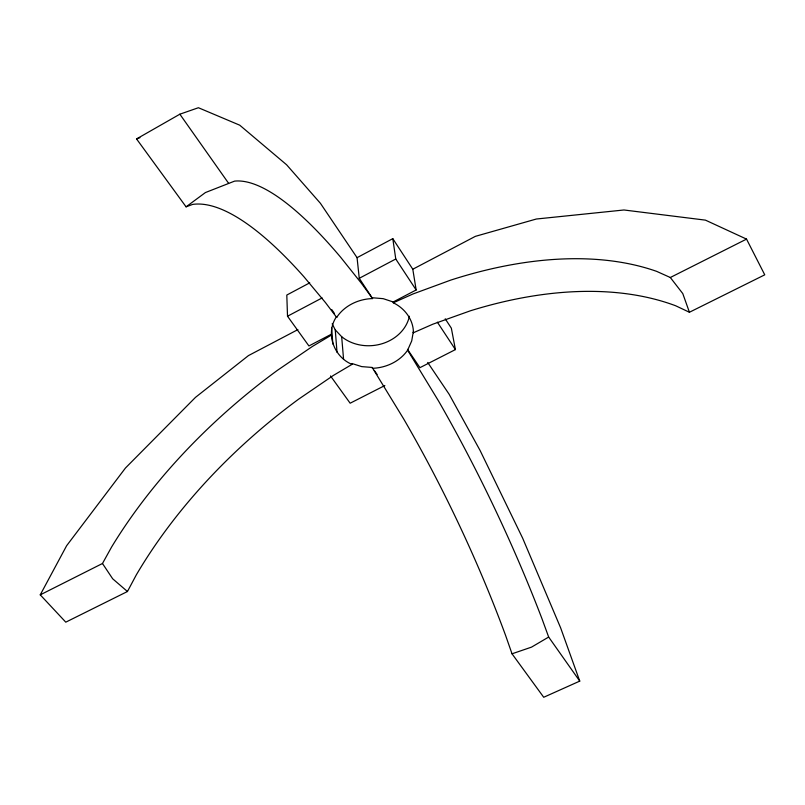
<?xml version="1.0" encoding="UTF-8"?>
<svg xmlns="http://www.w3.org/2000/svg" width="805" height="805" viewBox="0 0 805 805"><rect width="100%" height="100%" fill="white"/><g stroke="black" fill="none" stroke-linecap="round" stroke-linejoin="round"><path stroke-width="1.21" d="M297.89 329.617L248.453 355.599L195.484 397.368L125.479 467.997L66.624 545.73L40.25 594.845L65.779 622.164L127.452 591.514L136.287 574.921A399.914 241.48 -37.2 0 1 298.715 399.099L333.381 375.432L352.026 364.373C333.813 357.028 325.089 333.119 336.601 316.566L336.671 317.401A41.115 34.796 -6.5 0 1 372.574 298.575L359.261 278.299L357.058 257.67L320.42 203.313L286.62 164.794L239.739 125.188L198.412 107.729L179.857 114.199L136.548 138.933L186.076 206.835L192.677 204.4A404.965 113.908 64.6 0 1 303.998 276.84L325.431 302.549L336.671 317.401M352.026 364.373L351.946 363.508L361.727 366.617L372.202 367.452L403.657 418.912A405.68 114.431 64.5 0 1 505.631 635.537L512.02 653.801L543.717 697.271L579.751 681.111L548.668 637.047L541.996 618.783A408.608 103.603 64.4 0 0 438.715 401.303L407.622 350.185L411.717 340.907L413.287 331.891L413.418 332.727L432.879 324.184L470.452 310.78A399.632 240.977 -37.4 0 1 675.697 305.779L689.422 312.26L764.75 274.827L746.537 239.105L705.442 220.137L623.966 209.984L536.341 219.02L475.353 236.358L412.794 269.232L416.165 289.971L393.192 301.966L383.22 298.675L372.474 297.759M40.25 594.845L102.477 563.5L111.654 546.927A406.253 236.74 -37.1 0 1 277.403 370.35L312.501 346.381L331.338 335.122M186.076 206.835L205.426 192.546L234.587 181.125A407.883 103.141 64.4 0 1 340.666 257.268L361.566 283.491L372.574 298.575M548.668 637.047L531.511 647.14L512.02 653.801M309.724 282.847L286.801 295.043L287.516 316.224L308.919 345.949L331.278 334.276M357.058 257.67L392.79 238.652L412.794 269.232M287.516 316.224L322.101 297.941M359.261 278.299L395.768 259.009L392.79 238.652M384.85 385.535L350.145 403.214L330.513 375.945M445.225 318.81L451.343 328.158L455.419 349.591L419.938 367.664L407.491 349.34M393.192 301.966L393.303 302.791L412.925 293.996L450.77 280.09A405.951 236.237 -37.2 0 1 656.628 271.355L670.313 277.504L746.537 239.105M136.548 138.933L139.939 137.675M393.303 302.791C404.774 308.315 413.448 319.696 413.418 332.727M127.452 591.514L112.67 578.785L102.477 563.5M332.183 323.791L335.262 329.869L341.672 336.701A40.25 34.363 -6.5 0 0 381.993 343.755A40.25 34.363 -6.5 0 0 409.393 316.244M670.313 277.504L682.781 293.584L689.422 312.26M179.857 114.199L228.56 183.238M331.66 309.492L334.488 313.537M374.305 370.461L377.122 374.486M427.686 362.451L449.19 394.339L480.102 450.508L522.656 538.183L560.632 627.85L579.751 681.111M395.768 259.009L416.165 289.971M437.377 322.181L455.419 349.591M341.672 336.701L343.564 359.201M335.262 329.869L337.023 352.288M331.63 327.957L332.847 344.077M407.622 350.185A41.115 34.796 -6.5 0 1 372.292 368.308"/></g></svg>
